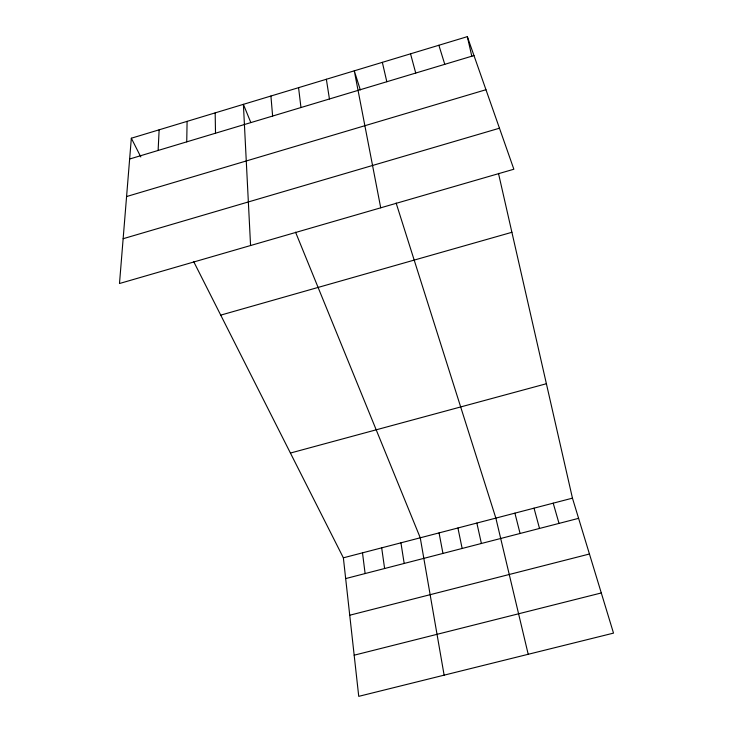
<?xml version="1.0" encoding="UTF-8"?>
<svg xmlns="http://www.w3.org/2000/svg" width="733" height="733" viewBox="0 0 733 733"><rect width="100%" height="100%" fill="white"/><g stroke="black" fill="none" stroke-linecap="round" stroke-linejoin="round"><path stroke-width="1.1" d="M186.741 141.863L187.089 121.357M158.117 150.457L159.143 129.805M131.335 138.216L119.488 283.515L513.86 169.231L467.342 36.65L131.335 138.216L140.818 156.972M129.64 159.015L473.976 55.552M126.58 196.545L485.961 89.719M123.144 238.711L499.466 128.211M220.734 315.126L511.9 232.297M290.424 453.049L546.387 383.735M343.365 557.822L572.455 498.156L613.512 633.12L358.739 696.35L343.365 557.822L193.723 261.672M345.674 578.584L578.594 518.341M349.742 615.225L589.442 554.011M354.176 655.192L601.298 592.96M250.741 122.347L243.393 104.343L250.567 245.528M295.546 232.169L420.256 537.802L444.125 675.157M360.315 89.875L354.286 70.826L380.72 207.815M396.122 203.014L495.856 518.103L528.209 654.294M438.875 45.254L444.775 64.321M553.204 503.168L559.022 523.408M534.027 508.161L539.515 528.447M410.535 53.821L415.73 73.053M514.914 513.146L520.073 533.477M382.342 62.342L386.822 81.739M467.342 36.65L471.832 56.368M498.477 173.355L572.455 498.156M476.862 523.05L481.389 543.483M457.933 527.989L462.138 548.458M439.058 532.9L442.952 553.424M400.933 542.832L404.185 563.448M326.359 79.265L329.438 98.982M381.682 547.844L384.614 568.515M362.496 552.847L365.116 573.554M298.569 87.667L300.961 107.54M270.917 96.023L272.621 116.052M215.172 112.873L215.511 133.214"/></g></svg>
